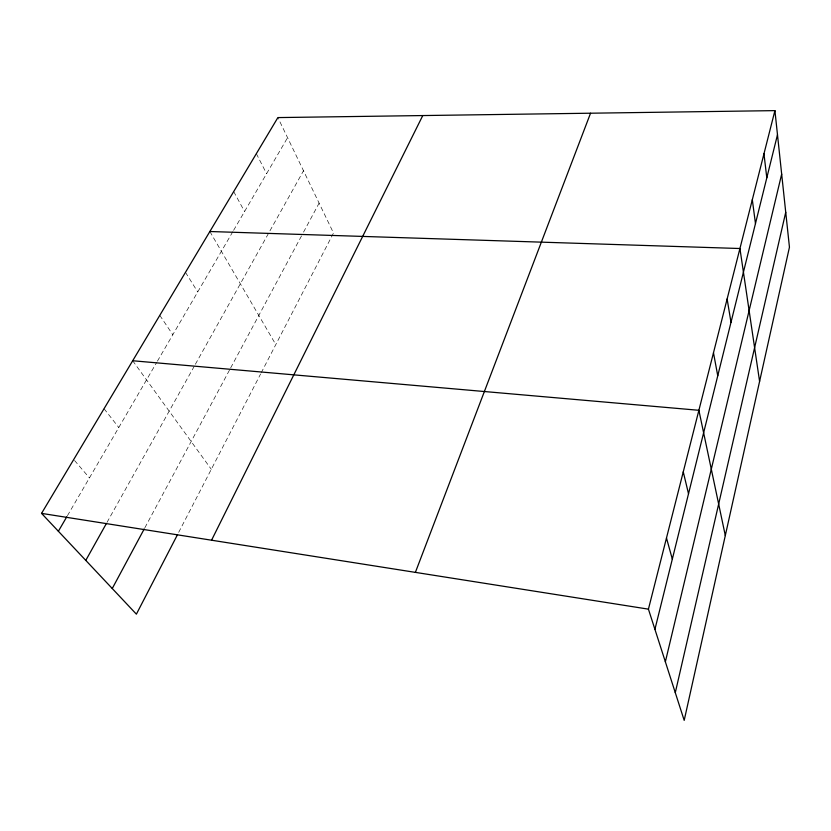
<?xml version="1.0" encoding="UTF-8"?>
<svg xmlns="http://www.w3.org/2000/svg" width="831" height="831" viewBox="0 0 831 831"><rect width="100%" height="100%" fill="white"/><g stroke="black" fill="none" stroke-linecap="round" stroke-linejoin="round"><path stroke-width="0.62" stroke-dasharray="4.16 3.12" d="M178.696 532.339L260.591 374.002M261.173 372.87L333.501 233.012L277.886 117.587M144.864 527.758L230.062 369.026M230.665 367.894L302.941 233.241M303.544 232.129L319.104 203.128M107.012 522.387L194.122 366.502M195.368 364.269L303.502 170.75M67.436 515.687L156.789 362.254M157.423 361.153L232.981 231.402M233.625 230.301L287.568 137.666M74.541 460.488L89.447 477.887M104.041 408.727L118.791 427.498M132.69 360.747L211.303 469.297M159.801 315.354L172.806 334.737M185.479 272.339L197.726 291.941M209.859 231.517L275.799 344.585M233.698 191.597L244.563 211.51M256.343 153.662L266.595 173.679"/><path stroke-width="1.25" d="M675.291 692.67L785.731 212.279M665.361 661.819L781.67 174.105M654.921 629.347L777.484 134.726M774.918 110.627L789.45 247.191L684.193 720.373L648.429 609.154L774.918 110.627L277.886 117.587L41.55 513.381L136.388 614.161L177.512 534.634M415.386 572.382L590.55 113.213M211.562 540.212L422.771 115.561M112.258 588.514L144.251 528.9M85.78 560.385L106.389 523.509M58.367 531.258L66.792 516.799M209.859 231.517L739.933 248.521L759.596 381.408M132.69 360.747L698.881 410.296L725.307 535.569M41.55 513.381L648.429 609.154M666.483 537.989L672.321 559.118M683.259 471.873L688.515 493.759M713.476 352.791L717.755 375.768M727.125 298.983L731 322.335M752.315 199.7L755.472 223.549M763.959 153.828L766.805 177.824"/></g></svg>
